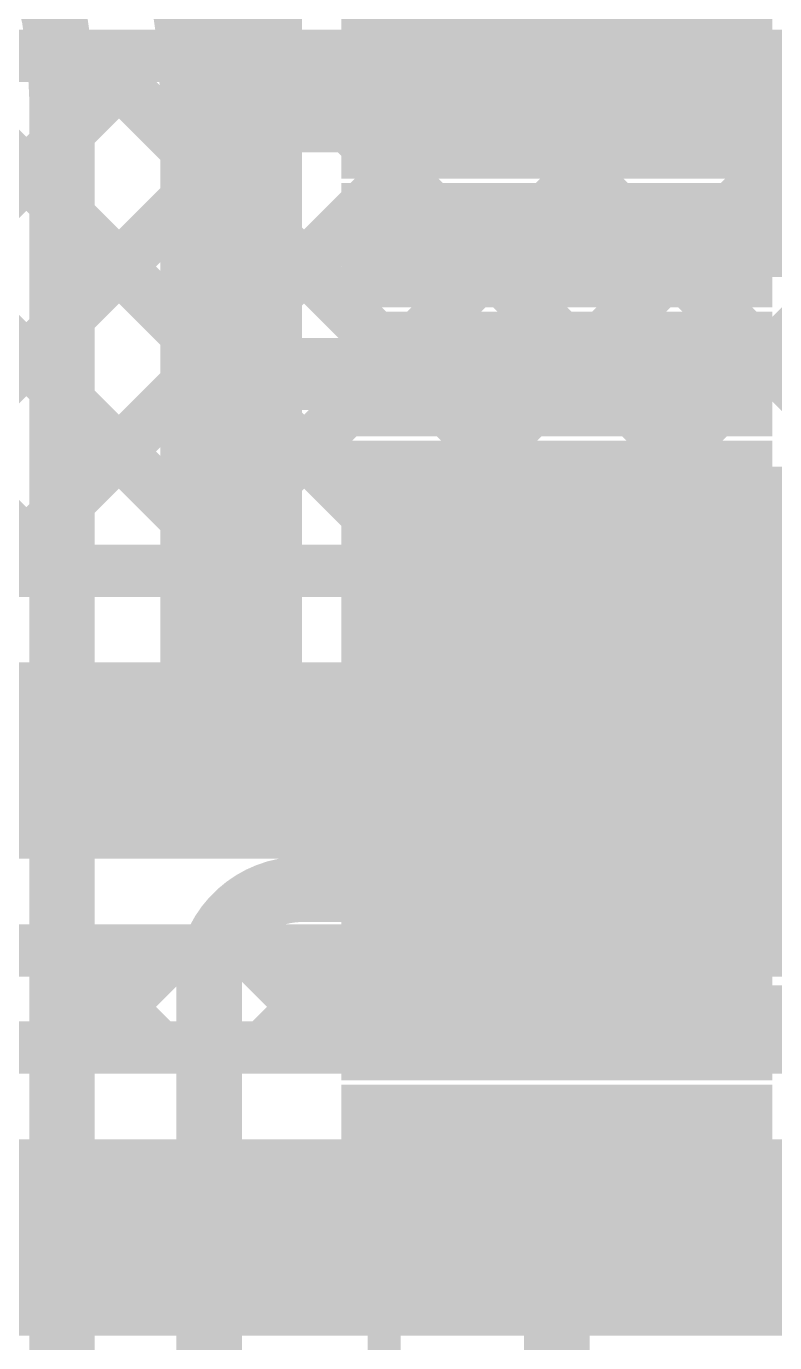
# Model space of a CAD drawing. Header units: inches. Extents: x -17 to 349, y -40 to 215.
# Drawn here: x 104.48 to 107.39, y 122.64 to 127.75 of the extents above; entities that cross this region are included whole.
import ezdxf

# ---------------------------------------------------------------- set-up
doc = ezdxf.new("R2010")
doc.units = ezdxf.units.IN
for name, color, linetype in [('Bottom Layer', 5, 'Continuous'), ('Top Layer', 1, 'Continuous'), ('Top Overlay', 2, 'Continuous'), ('Top Paste', 8, 'Continuous'), ('Top Solder', 216, 'Continuous')]:
    doc.layers.add(name, color=color, linetype=linetype)

# ---------------------------------------------------------------- blocks, each defined once
blk = doc.blocks.new('64_TQFP__10_10__63')
at = {"layer": 'Top Layer'}
for points in [[(-3.89, -6.405), (-3.89, -4.935), (-3.61, -4.935), (-3.61, -6.405)], [(-3.39, -6.405), (-3.39, -4.935), (-3.11, -4.935), (-3.11, -6.405)], [(-2.89, -6.405), (-2.89, -4.935), (-2.61, -4.935), (-2.61, -6.405)], [(-2.39, -6.405), (-2.39, -4.935), (-2.11, -4.935), (-2.11, -6.405)], [(-1.89, -6.405), (-1.89, -4.935), (-1.61, -4.935), (-1.61, -6.405)], [(-1.39, -6.405), (-1.39, -4.935), (-1.11, -4.935), (-1.11, -6.405)], [(-0.89, -6.405), (-0.89, -4.935), (-0.61, -4.935), (-0.61, -6.405)], [(-0.39, -6.405), (-0.39, -4.935), (-0.11, -4.935), (-0.11, -6.405)], [(0.11, -6.405), (0.11, -4.935), (0.39, -4.935), (0.39, -6.405)]]:
    blk.add_hatch(color=1, dxfattribs=at).paths.add_polyline_path(points)
at = {"layer": 'Top Paste'}
for points in [[(-3.89, -6.405), (-3.89, -4.935), (-3.61, -4.935), (-3.61, -6.405)], [(-3.39, -6.405), (-3.39, -4.935), (-3.11, -4.935), (-3.11, -6.405)], [(-2.89, -6.405), (-2.89, -4.935), (-2.61, -4.935), (-2.61, -6.405)], [(-2.39, -6.405), (-2.39, -4.935), (-2.11, -4.935), (-2.11, -6.405)], [(-1.89, -6.405), (-1.89, -4.935), (-1.61, -4.935), (-1.61, -6.405)], [(-1.39, -6.405), (-1.39, -4.935), (-1.11, -4.935), (-1.11, -6.405)], [(-0.89, -6.405), (-0.89, -4.935), (-0.61, -4.935), (-0.61, -6.405)], [(-0.39, -6.405), (-0.39, -4.935), (-0.11, -4.935), (-0.11, -6.405)], [(0.11, -6.405), (0.11, -4.935), (0.39, -4.935), (0.39, -6.405)]]:
    blk.add_hatch(color=8, dxfattribs=at).paths.add_polyline_path(points)
at = {"layer": 'Top Solder'}
for points in [[(-3.9916, -6.5066), (-3.9916, -4.8334), (-3.5084, -4.8334), (-3.5084, -6.5066)], [(-3.4916, -6.5066), (-3.4916, -4.8334), (-3.0084, -4.8334), (-3.0084, -6.5066)], [(-2.9916, -6.5066), (-2.9916, -4.8334), (-2.5084, -4.8334), (-2.5084, -6.5066)], [(-2.4916, -6.5066), (-2.4916, -4.8334), (-2.0084, -4.8334), (-2.0084, -6.5066)], [(-1.9916, -6.5066), (-1.9916, -4.8334), (-1.5084, -4.8334), (-1.5084, -6.5066)], [(-1.4916, -6.5066), (-1.4916, -4.8334), (-1.0084, -4.8334), (-1.0084, -6.5066)], [(-0.9916, -6.5066), (-0.9916, -4.8334), (-0.5084, -4.8334), (-0.5084, -6.5066)], [(-0.4916, -6.5066), (-0.4916, -4.8334), (-0.0084, -4.8334), (-0.0084, -6.5066)], [(0.0084, -6.5066), (0.0084, -4.8334), (0.4916, -4.8334), (0.4916, -6.5066)], [(0.5084, -6.5066), (0.5084, -4.8334), (0.9916, -4.8334), (0.9916, -6.5066)]]:
    blk.add_hatch(color=216, dxfattribs=at).paths.add_polyline_path(points)
at = {"layer": 'Top Overlay'}
blk.add_lwpolyline([(-5, -5, 0.127, 0.127, 0), (-4.21, -5, 0.127, 0.127, 0)], format="xyseb", dxfattribs=at)
blk.add_lwpolyline([(-4.2417, -5, 0.0635, 0.0635, 1), (-4.1782, -5, 0.0635, 0.0635, 1)], format="xyseb", close=True, dxfattribs=at)

msp = doc.modelspace()

# ---------------------------------------------------------------- hatches: boundary and pattern name
at = {"layer": 'Top Layer'}
for points in [[(105.0745, 125.0831), (105.497, 125.0831), (105.497, 128.3987), (105.0745, 128.3987)], [(107.2751, 127.5387), (105.1178, 127.5387), (105.1178, 127.2587), (107.2751, 127.2587)], [(105.8051, 127.2587), (109.7558, 127.2587), (109.7558, 127.5387), (105.8051, 127.5387)], [(107.2751, 126.5387), (105.1178, 126.5387), (105.1178, 126.2587), (107.2751, 126.2587)], [(105.8051, 125.2587), (108.042, 125.2587), (108.042, 126.0387), (105.8051, 126.0387)], [(107.2751, 125.0387), (105.1178, 125.0387), (105.1178, 124.7587), (107.2751, 124.7587)], [(105.8051, 124.2587), (108.042, 124.2587), (108.042, 124.5387), (105.8051, 124.5387)]]:
    msp.add_hatch(color=1, dxfattribs=at).paths.add_polyline_path(points)

# ---------------------------------------------------------------- linework, layer by layer
at = {"layer": 'Bottom Layer'}
for points in [[(102.368, 127.852, 0.2032, 0.2032, 0), (104.5853, 125.6347, 0.2032, 0.2032, 0)], [(102.9414, 125.6347, 0.2032, 0.2032, 0), (104.9401, 127.6334, 0.2032, 0.2032, 0)], [(103.6598, 125.6347, 0.2032, 0.2032, 0), (105.6585, 127.6334, 0.2032, 0.2032, 0)], [(103.7741, 127.6334, 0.2032, 0.2032, 0), (113.7991, 127.6334, 0.2032, 0.2032, 0)], [(104.0234, 127.6334, 0.2032, 0.2032, 0), (106.0221, 125.6347, 0.2032, 0.2032, 0)], [(104.3783, 125.6347, 0.2032, 0.2032, 0), (106.3769, 127.6334, 0.2032, 0.2032, 0)], [(104.7418, 127.6334, 0.2032, 0.2032, 0), (106.7405, 125.6347, 0.2032, 0.2032, 0)], [(105.0967, 125.6347, 0.2032, 0.2032, 0), (107.0953, 127.6334, 0.2032, 0.2032, 0)], [(105.4603, 127.6334, 0.2032, 0.2032, 0), (107.4589, 125.6347, 0.2032, 0.2032, 0)], [(105.8151, 125.6347, 0.2032, 0.2032, 0), (107.8138, 127.6334, 0.2032, 0.2032, 0)], [(106.1787, 127.6334, 0.2032, 0.2032, 0), (108.219, 125.593, 0.2032, 0.2032, 0)], [(106.5335, 125.6347, 0.2032, 0.2032, 0), (108.5322, 127.6334, 0.2032, 0.2032, 0)], [(106.8971, 127.6334, 0.2032, 0.2032, 0), (110.7464, 123.7841, 0.2032, 0.2032, 0)], [(107.2519, 125.6347, 0.2032, 0.2032, 0), (109.2506, 127.6334, 0.2032, 0.2032, 0)], [(103.4504, 127.488, 0.2032, 0.2032, 0), (105.3037, 125.6347, 0.2032, 0.2032, 0)], [(102.6512, 125.6347, 0.2032, 0.2032, 0), (107.9747, 125.6347, 0.2032, 0.2032, 0)], [(102.6512, 124.8981, 0.762, 0.762, 0), (107.9747, 124.8981, 0.762, 0.762, 0)], [(102.6512, 124.1615, 0.2032, 0.2032, 0), (107.9747, 124.1615, 0.2032, 0.2032, 0)], [(104.6216, 124.1615, 0.2032, 0.2032, 0), (104.9991, 123.7841, 0.2032, 0.2032, 0)], [(104.6829, 123.7841, 0.2032, 0.2032, 0), (105.0603, 124.1615, 0.2032, 0.2032, 0)], [(105.3401, 124.1615, 0.2032, 0.2032, 0), (105.7175, 123.7841, 0.2032, 0.2032, 0)], [(105.4013, 123.7841, 0.2032, 0.2032, 0), (105.7787, 124.1615, 0.2032, 0.2032, 0)], [(106.0585, 124.1615, 0.2032, 0.2032, 0), (106.4359, 123.7841, 0.2032, 0.2032, 0)], [(106.1197, 123.7841, 0.2032, 0.2032, 0), (106.4972, 124.1615, 0.2032, 0.2032, 0)], [(106.7769, 124.1615, 0.2032, 0.2032, 0), (107.1544, 123.7841, 0.2032, 0.2032, 0)], [(106.8381, 123.7841, 0.2032, 0.2032, 0), (107.2156, 124.1615, 0.2032, 0.2032, 0)], [(91.7547, 123.7841, 0.2032, 0.2032, 0), (110.8418, 123.7841, 0.2032, 0.2032, 0)], [(91.7547, 123.0475, 0.762, 0.762, 0), (110.9366, 123.0475, 0.762, 0.762, 0)]]:
    msp.add_lwpolyline(points, format="xyseb", dxfattribs=at)
for points in [[(104.691, 127.6334, 0.1016, 0.1016, 1), (104.7926, 127.6334, 0.1016, 0.1016, 1)], [(104.8893, 127.6334, 0.1016, 0.1016, 1), (104.9909, 127.6334, 0.1016, 0.1016, 1)], [(105.4095, 127.6334, 0.1016, 0.1016, 1), (105.5111, 127.6334, 0.1016, 0.1016, 1)], [(105.6077, 127.6334, 0.1016, 0.1016, 1), (105.7093, 127.6334, 0.1016, 0.1016, 1)], [(106.1279, 127.6334, 0.1016, 0.1016, 1), (106.2295, 127.6334, 0.1016, 0.1016, 1)], [(106.3261, 127.6334, 0.1016, 0.1016, 1), (106.4277, 127.6334, 0.1016, 0.1016, 1)], [(106.8463, 127.6334, 0.1016, 0.1016, 1), (106.9479, 127.6334, 0.1016, 0.1016, 1)], [(107.0445, 127.6334, 0.1016, 0.1016, 1), (107.1461, 127.6334, 0.1016, 0.1016, 1)], [(104.5345, 125.6347, 0.1016, 0.1016, 1), (104.6361, 125.6347, 0.1016, 0.1016, 1)], [(105.0459, 125.6347, 0.1016, 0.1016, 1), (105.1475, 125.6347, 0.1016, 0.1016, 1)], [(105.2529, 125.6347, 0.1016, 0.1016, 1), (105.3545, 125.6347, 0.1016, 0.1016, 1)], [(105.7643, 125.6347, 0.1016, 0.1016, 1), (105.8659, 125.6347, 0.1016, 0.1016, 1)], [(105.9713, 125.6347, 0.1016, 0.1016, 1), (106.0729, 125.6347, 0.1016, 0.1016, 1)], [(106.4827, 125.6347, 0.1016, 0.1016, 1), (106.5843, 125.6347, 0.1016, 0.1016, 1)], [(106.6897, 125.6347, 0.1016, 0.1016, 1), (106.7913, 125.6347, 0.1016, 0.1016, 1)], [(107.2011, 125.6347, 0.1016, 0.1016, 1), (107.3027, 125.6347, 0.1016, 0.1016, 1)], [(107.4081, 125.6347, 0.1016, 0.1016, 1), (107.5097, 125.6347, 0.1016, 0.1016, 1)], [(104.5708, 124.1615, 0.1016, 0.1016, 1), (104.6724, 124.1615, 0.1016, 0.1016, 1)], [(105.0095, 124.1615, 0.1016, 0.1016, 1), (105.1111, 124.1615, 0.1016, 0.1016, 1)], [(105.2893, 124.1615, 0.1016, 0.1016, 1), (105.3909, 124.1615, 0.1016, 0.1016, 1)], [(105.7279, 124.1615, 0.1016, 0.1016, 1), (105.8295, 124.1615, 0.1016, 0.1016, 1)], [(106.0077, 124.1615, 0.1016, 0.1016, 1), (106.1093, 124.1615, 0.1016, 0.1016, 1)], [(106.4464, 124.1615, 0.1016, 0.1016, 1), (106.548, 124.1615, 0.1016, 0.1016, 1)], [(106.7261, 124.1615, 0.1016, 0.1016, 1), (106.8277, 124.1615, 0.1016, 0.1016, 1)], [(107.1648, 124.1615, 0.1016, 0.1016, 1), (107.2664, 124.1615, 0.1016, 0.1016, 1)], [(104.6321, 123.7841, 0.1016, 0.1016, 1), (104.7337, 123.7841, 0.1016, 0.1016, 1)], [(104.9483, 123.7841, 0.1016, 0.1016, 1), (105.0499, 123.7841, 0.1016, 0.1016, 1)], [(105.3505, 123.7841, 0.1016, 0.1016, 1), (105.4521, 123.7841, 0.1016, 0.1016, 1)], [(105.6667, 123.7841, 0.1016, 0.1016, 1), (105.7683, 123.7841, 0.1016, 0.1016, 1)], [(106.0689, 123.7841, 0.1016, 0.1016, 1), (106.1705, 123.7841, 0.1016, 0.1016, 1)], [(106.3851, 123.7841, 0.1016, 0.1016, 1), (106.4867, 123.7841, 0.1016, 0.1016, 1)], [(106.7873, 123.7841, 0.1016, 0.1016, 1), (106.8889, 123.7841, 0.1016, 0.1016, 1)], [(107.1036, 123.7841, 0.1016, 0.1016, 1), (107.2052, 123.7841, 0.1016, 0.1016, 1)]]:
    msp.add_lwpolyline(points, format="xyseb", close=True, dxfattribs=at)
at = {"layer": 'Top Layer'}
for points in [[(104.6615, 128.7831, 0.2032, 0.2032, -0.163269), (105.1027, 127.4681, 0.2032, 0.2032, 0)], [(104.169, 128.6206, 0.254, 0.254, -0.188735), (104.6201, 127.4681, 0.254, 0.254, 0)], [(105.081, 127.7743, 0.2032, 0.2032, 0), (105.4495, 128.1428, 0.2032, 0.2032, 0)], [(105.0156, 128.0781, 0.2032, 0.2032, 0), (105.4495, 127.6442, 0.2032, 0.2032, 0)], [(105.4495, 127.4031, 0.2032, 0.2032, 0), (105.4495, 127.9031, 0.2032, 0.2032, 0)], [(104.6201, 121.4787, 0.254, 0.254, 0), (104.6201, 127.4681, 0.254, 0.254, 0)], [(105.1027, 124.7587, 0.2032, 0.2032, 0), (105.1027, 127.4681, 0.2032, 0.2032, 0)], [(105.1027, 127.0775, 0.2032, 0.2032, 0), (105.4495, 127.4243, 0.2032, 0.2032, 0)], [(105.4495, 127.4031, 0.2032, 0.2032, 0), (107.6307, 127.4031, 0.2032, 0.2032, 0)], [(105.4495, 127.3943, 0.2032, 0.2032, 0), (107.6307, 127.3943, 0.2032, 0.2032, 0)], [(105.4495, 126.4031, 0.2032, 0.2032, 0), (105.4495, 127.3943, 0.2032, 0.2032, 0)], [(105.1027, 127.2726, 0.2032, 0.2032, 0), (105.4495, 126.9258, 0.2032, 0.2032, 0)], [(106.5435, 126.9021, 0.254, 0.254, 0), (108.4169, 126.9021, 0.254, 0.254, 0)], [(105.1027, 126.3591, 0.2032, 0.2032, 0), (105.4495, 126.7059, 0.2032, 0.2032, 0)], [(105.1027, 126.5542, 0.2032, 0.2032, 0), (105.4495, 126.2074, 0.2032, 0.2032, 0)], [(105.4495, 126.4031, 0.2032, 0.2032, 0), (107.2751, 126.4031, 0.2032, 0.2032, 0)], [(105.4495, 126.3943, 0.2032, 0.2032, 0), (107.1215, 126.3943, 0.2032, 0.2032, 0)], [(105.4495, 126.3943, 0.2032, 0.2032, 0), (107.1215, 126.3943, 0.2032, 0.2032, 0)], [(105.4495, 125.8943, 0.2032, 0.2032, 0), (105.4495, 126.3943, 0.2032, 0.2032, 0)], [(105.4495, 125.8943, 0.2032, 0.2032, 0), (105.4495, 126.3943, 0.2032, 0.2032, 0)], [(107.1215, 126.3943, 0.2032, 0.2032, 0), (107.2751, 126.3943, 0.2032, 0.2032, 0)], [(107.1215, 126.3943, 0.2032, 0.2032, 0), (107.2751, 126.3943, 0.2032, 0.2032, 0)], [(107.1215, 126.3943, 0.2032, 0.2032, 0), (107.2751, 126.3943, 0.2032, 0.2032, 0)], [(105.1027, 125.6407, 0.2032, 0.2032, 0), (105.4495, 125.9875, 0.2032, 0.2032, 0)], [(105.4495, 125.4031, 0.2032, 0.2032, 0), (105.4495, 125.8943, 0.2032, 0.2032, 0)], [(105.4495, 125.4031, 0.2032, 0.2032, 0), (105.4495, 125.8943, 0.2032, 0.2032, 0)], [(105.4495, 125.4031, 0.2032, 0.2032, 0), (105.4495, 125.8943, 0.2032, 0.2032, 0)], [(105.1027, 125.8357, 0.2032, 0.2032, 0), (105.4495, 125.4889, 0.2032, 0.2032, 0)], [(105.4495, 124.9031, 0.2032, 0.2032, 0), (105.4495, 125.4031, 0.2032, 0.2032, 0)], [(105.4495, 124.9031, 0.2032, 0.2032, 0), (105.4495, 125.4031, 0.2032, 0.2032, 0)], [(105.1027, 124.9223, 0.2032, 0.2032, 0), (105.4495, 125.2691, 0.2032, 0.2032, 0)], [(105.1027, 125.1173, 0.2032, 0.2032, 0), (105.3605, 124.8595, 0.2032, 0.2032, 0)], [(105.1134, 124.7587, 0.2032, 0.2032, -0.106724), (105.4495, 124.8752, 0.2032, 0.2032, 0)], [(105.4495, 124.9031, 0.2032, 0.2032, 0), (107.1215, 124.9031, 0.2032, 0.2032, 0)], [(105.4495, 124.9031, 0.2032, 0.2032, 0), (107.1215, 124.9031, 0.2032, 0.2032, 0)], [(105.4495, 124.8943, 0.2032, 0.2032, 0), (107.1215, 124.8943, 0.2032, 0.2032, 0)], [(105.4495, 124.8943, 0.2032, 0.2032, 0), (107.1215, 124.8943, 0.2032, 0.2032, 0)], [(105.4495, 124.8752, 0.2032, 0.2032, -0.030241), (105.5511, 124.8813, 0.2032, 0.2032, 0)], [(105.1911, 124.0387, 0.254, 0.254, -0.414214), (105.5511, 124.3987, 0.254, 0.254, 0)], [(105.5511, 124.3987, 0.254, 0.254, 0), (106.5401, 124.3987, 0.254, 0.254, 0)], [(105.1911, 121.2349, 0.254, 0.254, 0), (105.1911, 124.0387, 0.254, 0.254, 0)], [(106.5401, 123.8987, 0.254, 0.254, 0), (108.837, 123.8987, 0.254, 0.254, 0)], [(106.5401, 122.4809, 0.254, 0.254, 0), (106.5401, 123.3987, 0.254, 0.254, 0)]]:
    msp.add_lwpolyline(points, format="xyseb", dxfattribs=at)
for points in [[(105.0302, 127.7743, 0.1016, 0.1016, 1), (105.1318, 127.7743, 0.1016, 0.1016, 1)], [(105.3987, 127.6442, 0.1016, 0.1016, 1), (105.5003, 127.6442, 0.1016, 0.1016, 1)], [(104.5566, 127.4681, 0.127, 0.127, 1), (104.6836, 127.4681, 0.127, 0.127, 1)], [(104.5566, 127.4681, 0.127, 0.127, 1), (104.6836, 127.4681, 0.127, 0.127, 1)], [(105.0519, 127.4681, 0.1016, 0.1016, 1), (105.1535, 127.4681, 0.1016, 0.1016, 1)], [(105.0519, 127.4681, 0.1016, 0.1016, 1), (105.1535, 127.4681, 0.1016, 0.1016, 1)], [(105.3987, 127.4243, 0.1016, 0.1016, 1), (105.5003, 127.4243, 0.1016, 0.1016, 1)], [(105.3987, 127.4031, 0.1016, 0.1016, 1), (105.5003, 127.4031, 0.1016, 0.1016, 1)], [(105.3987, 127.4031, 0.1016, 0.1016, 1), (105.5003, 127.4031, 0.1016, 0.1016, 1)], [(105.3987, 127.3943, 0.1016, 0.1016, 1), (105.5003, 127.3943, 0.1016, 0.1016, 1)], [(105.3987, 127.3943, 0.1016, 0.1016, 1), (105.5003, 127.3943, 0.1016, 0.1016, 1)], [(105.0519, 127.2726, 0.1016, 0.1016, 1), (105.1535, 127.2726, 0.1016, 0.1016, 1)], [(105.0519, 127.0775, 0.1016, 0.1016, 1), (105.1535, 127.0775, 0.1016, 0.1016, 1)], [(105.3987, 126.9258, 0.1016, 0.1016, 1), (105.5003, 126.9258, 0.1016, 0.1016, 1)], [(106.48, 126.9021, 0.127, 0.127, 1), (106.607, 126.9021, 0.127, 0.127, 1)], [(105.3987, 126.7059, 0.1016, 0.1016, 1), (105.5003, 126.7059, 0.1016, 0.1016, 1)], [(105.0519, 126.5542, 0.1016, 0.1016, 1), (105.1535, 126.5542, 0.1016, 0.1016, 1)], [(105.3987, 126.4031, 0.1016, 0.1016, 1), (105.5003, 126.4031, 0.1016, 0.1016, 1)], [(105.3987, 126.4031, 0.1016, 0.1016, 1), (105.5003, 126.4031, 0.1016, 0.1016, 1)], [(107.2243, 126.4031, 0.1016, 0.1016, 1), (107.3259, 126.4031, 0.1016, 0.1016, 1)], [(105.0519, 126.3591, 0.1016, 0.1016, 1), (105.1535, 126.3591, 0.1016, 0.1016, 1)], [(105.3987, 126.3943, 0.1016, 0.1016, 1), (105.5003, 126.3943, 0.1016, 0.1016, 1)], [(105.3987, 126.3943, 0.1016, 0.1016, 1), (105.5003, 126.3943, 0.1016, 0.1016, 1)], [(105.3987, 126.3943, 0.1016, 0.1016, 1), (105.5003, 126.3943, 0.1016, 0.1016, 1)], [(105.3987, 126.3943, 0.1016, 0.1016, 1), (105.5003, 126.3943, 0.1016, 0.1016, 1)], [(107.0707, 126.3943, 0.1016, 0.1016, 1), (107.1723, 126.3943, 0.1016, 0.1016, 1)], [(107.0707, 126.3943, 0.1016, 0.1016, 1), (107.1723, 126.3943, 0.1016, 0.1016, 1)], [(107.0707, 126.3943, 0.1016, 0.1016, 1), (107.1723, 126.3943, 0.1016, 0.1016, 1)], [(107.0707, 126.3943, 0.1016, 0.1016, 1), (107.1723, 126.3943, 0.1016, 0.1016, 1)], [(107.0707, 126.3943, 0.1016, 0.1016, 1), (107.1723, 126.3943, 0.1016, 0.1016, 1)], [(107.2243, 126.3943, 0.1016, 0.1016, 1), (107.3259, 126.3943, 0.1016, 0.1016, 1)], [(107.2243, 126.3943, 0.1016, 0.1016, 1), (107.3259, 126.3943, 0.1016, 0.1016, 1)], [(107.2243, 126.3943, 0.1016, 0.1016, 1), (107.3259, 126.3943, 0.1016, 0.1016, 1)], [(105.3987, 126.2074, 0.1016, 0.1016, 1), (105.5003, 126.2074, 0.1016, 0.1016, 1)], [(105.3987, 125.9875, 0.1016, 0.1016, 1), (105.5003, 125.9875, 0.1016, 0.1016, 1)], [(105.3987, 125.8943, 0.1016, 0.1016, 1), (105.5003, 125.8943, 0.1016, 0.1016, 1)], [(105.3987, 125.8943, 0.1016, 0.1016, 1), (105.5003, 125.8943, 0.1016, 0.1016, 1)], [(105.3987, 125.8943, 0.1016, 0.1016, 1), (105.5003, 125.8943, 0.1016, 0.1016, 1)], [(105.3987, 125.8943, 0.1016, 0.1016, 1), (105.5003, 125.8943, 0.1016, 0.1016, 1)], [(105.3987, 125.8943, 0.1016, 0.1016, 1), (105.5003, 125.8943, 0.1016, 0.1016, 1)], [(105.0519, 125.8357, 0.1016, 0.1016, 1), (105.1535, 125.8357, 0.1016, 0.1016, 1)], [(105.0519, 125.6407, 0.1016, 0.1016, 1), (105.1535, 125.6407, 0.1016, 0.1016, 1)], [(105.3987, 125.4889, 0.1016, 0.1016, 1), (105.5003, 125.4889, 0.1016, 0.1016, 1)], [(105.3987, 125.4031, 0.1016, 0.1016, 1), (105.5003, 125.4031, 0.1016, 0.1016, 1)], [(105.3987, 125.4031, 0.1016, 0.1016, 1), (105.5003, 125.4031, 0.1016, 0.1016, 1)], [(105.3987, 125.4031, 0.1016, 0.1016, 1), (105.5003, 125.4031, 0.1016, 0.1016, 1)], [(105.3987, 125.4031, 0.1016, 0.1016, 1), (105.5003, 125.4031, 0.1016, 0.1016, 1)], [(105.3987, 125.4031, 0.1016, 0.1016, 1), (105.5003, 125.4031, 0.1016, 0.1016, 1)], [(105.3987, 125.2691, 0.1016, 0.1016, 1), (105.5003, 125.2691, 0.1016, 0.1016, 1)], [(105.0519, 125.1173, 0.1016, 0.1016, 1), (105.1535, 125.1173, 0.1016, 0.1016, 1)], [(105.0519, 124.9223, 0.1016, 0.1016, 1), (105.1535, 124.9223, 0.1016, 0.1016, 1)], [(105.3987, 124.9031, 0.1016, 0.1016, 1), (105.5003, 124.9031, 0.1016, 0.1016, 1)], [(105.3987, 124.9031, 0.1016, 0.1016, 1), (105.5003, 124.9031, 0.1016, 0.1016, 1)], [(105.3987, 124.9031, 0.1016, 0.1016, 1), (105.5003, 124.9031, 0.1016, 0.1016, 1)], [(105.3987, 124.9031, 0.1016, 0.1016, 1), (105.5003, 124.9031, 0.1016, 0.1016, 1)], [(105.3987, 124.8943, 0.1016, 0.1016, 1), (105.5003, 124.8943, 0.1016, 0.1016, 1)], [(105.3987, 124.8943, 0.1016, 0.1016, 1), (105.5003, 124.8943, 0.1016, 0.1016, 1)], [(105.3987, 124.8752, 0.1016, 0.1016, 1), (105.5003, 124.8752, 0.1016, 0.1016, 1)], [(105.3987, 124.8752, 0.1016, 0.1016, 1), (105.5003, 124.8752, 0.1016, 0.1016, 1)], [(105.5003, 124.8813, 0.1016, 0.1016, 1), (105.6019, 124.8813, 0.1016, 0.1016, 1)], [(107.0707, 124.9031, 0.1016, 0.1016, 1), (107.1723, 124.9031, 0.1016, 0.1016, 1)], [(107.0707, 124.9031, 0.1016, 0.1016, 1), (107.1723, 124.9031, 0.1016, 0.1016, 1)], [(107.0707, 124.8943, 0.1016, 0.1016, 1), (107.1723, 124.8943, 0.1016, 0.1016, 1)], [(107.0707, 124.8943, 0.1016, 0.1016, 1), (107.1723, 124.8943, 0.1016, 0.1016, 1)], [(105.3097, 124.8595, 0.1016, 0.1016, 1), (105.4113, 124.8595, 0.1016, 0.1016, 1)], [(105.0519, 124.7587, 0.1016, 0.1016, 1), (105.1535, 124.7587, 0.1016, 0.1016, 1)], [(105.0626, 124.7587, 0.1016, 0.1016, 1), (105.1642, 124.7587, 0.1016, 0.1016, 1)], [(105.4876, 124.3987, 0.127, 0.127, 1), (105.6146, 124.3987, 0.127, 0.127, 1)], [(105.4876, 124.3987, 0.127, 0.127, 1), (105.6146, 124.3987, 0.127, 0.127, 1)], [(106.4766, 124.3987, 0.127, 0.127, 1), (106.6036, 124.3987, 0.127, 0.127, 1)], [(105.1276, 124.0387, 0.127, 0.127, 1), (105.2546, 124.0387, 0.127, 0.127, 1)], [(105.1276, 124.0387, 0.127, 0.127, 1), (105.2546, 124.0387, 0.127, 0.127, 1)], [(106.4766, 123.8987, 0.127, 0.127, 1), (106.6036, 123.8987, 0.127, 0.127, 1)], [(106.4766, 123.3987, 0.127, 0.127, 1), (106.6036, 123.3987, 0.127, 0.127, 1)]]:
    msp.add_lwpolyline(points, format="xyseb", close=True, dxfattribs=at)

# ---------------------------------------------------------------- block references
at = {"rotation": 90}
msp.add_blockref('64_TQFP__10_10__63', (100.8701, 127.1487), dxfattribs=at)

doc.saveas('drawing.dxf')
